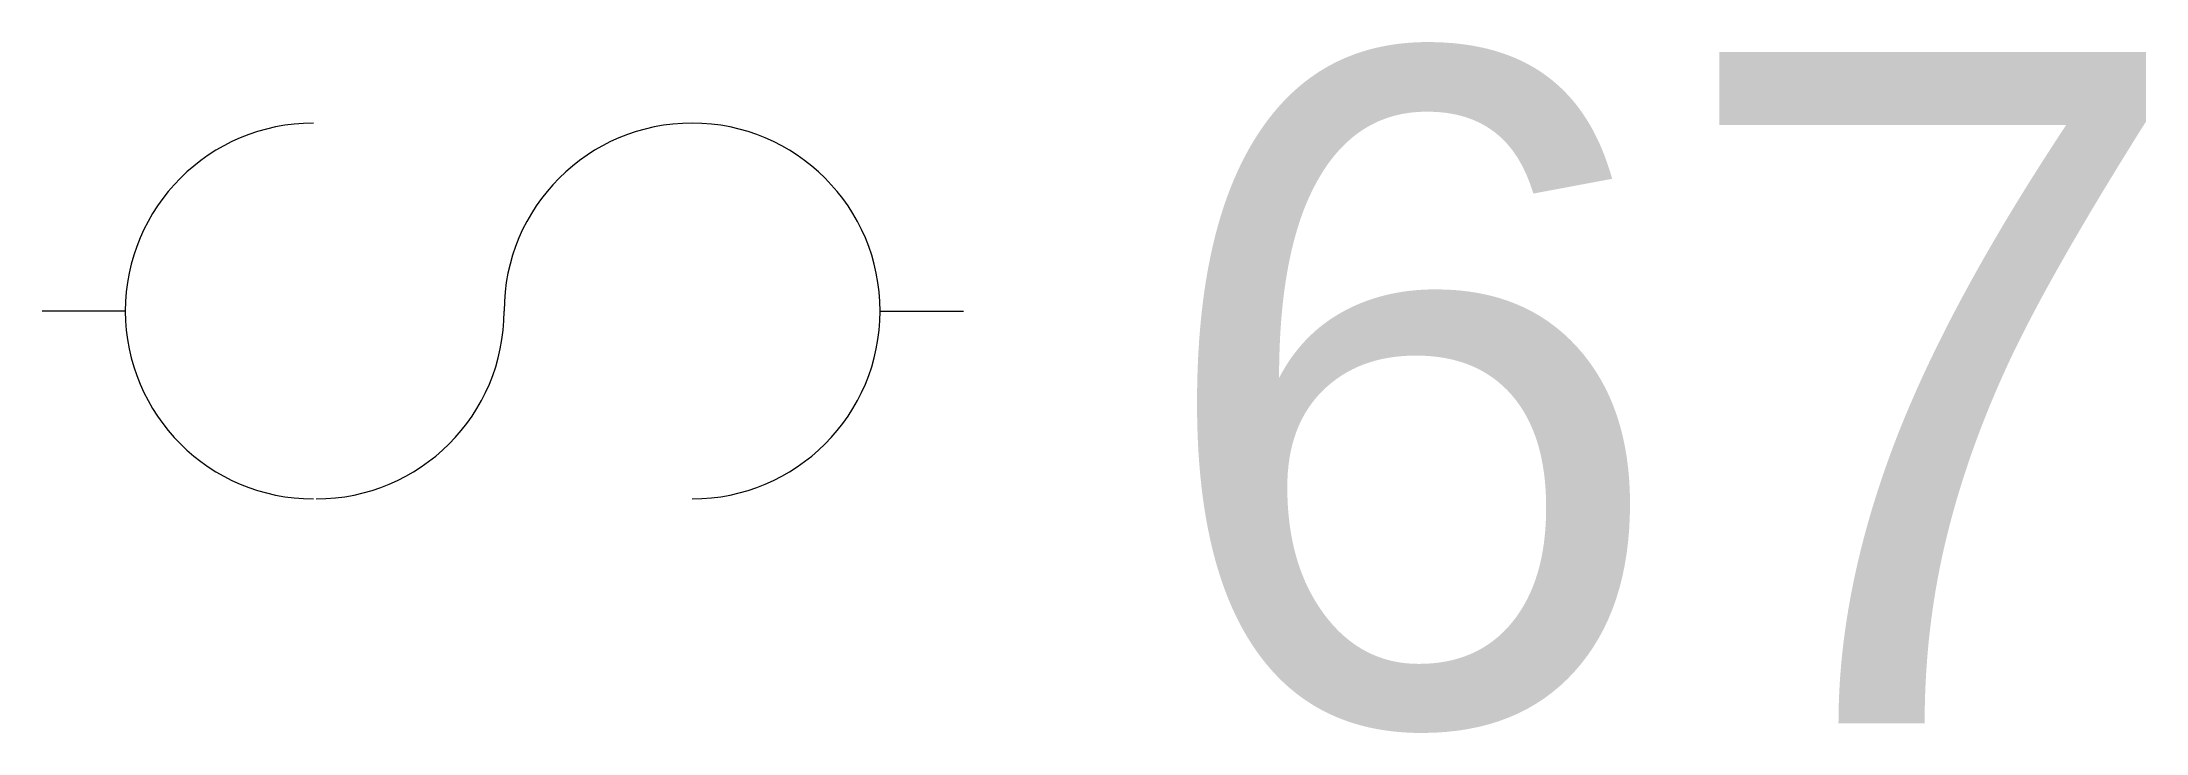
# Model space of a CAD drawing. Header units: inches. Extents: x 411.2 to 420.59, y 189.3 to 192.39.
import ezdxf
from ezdxf.enums import TextEntityAlignment as Align

# ---------------------------------------------------------------- set-up
doc = ezdxf.new("R2010")
doc.units = ezdxf.units.IN
doc.header["$MEASUREMENT"] = 0
doc.layers.get('0').update_dxf_attribs({"lineweight": 9})
doc.layers.add('E102-2nd-floor-electrical', color=7, linetype='Continuous', lineweight=9)
doc.layers.get('0').off()
doc.styles.add('Reg', font='Arial.ttf', dxfattribs={"height": 3})

# ---------------------------------------------------------------- blocks, each defined once
blk = doc.blocks.new('duplex')
at = {"style": 'Reg'}
blk.add_attdef('ID', text='', height=3, dxfattribs=at).set_placement((292.5485, 61.4623), align=Align.MIDDLE_CENTER)

msp = doc.modelspace()

# ---------------------------------------------------------------- linework, layer by layer
at = {"layer": 'E102-2nd-floor-electrical'}
for p, q in [((411.5677, 191.185), (411.1959, 191.185)), ((414.9385, 191.185), (415.3102, 191.185))]:
    msp.add_line(p, q, dxfattribs=at)
for centre, start, end in [((412.4073, 191.185), 90, 270), ((414.0989, 191.185), 270, 180), ((412.4197, 191.185), 270, 0)]:
    msp.add_arc(centre, 0.8396, start, end, dxfattribs=at)

# ---------------------------------------------------------------- block references
msp.add_blockref('duplex', (125.9229, 129.3798), dxfattribs=at).add_auto_attribs({'ID': '67'})

doc.saveas('drawing.dxf')
